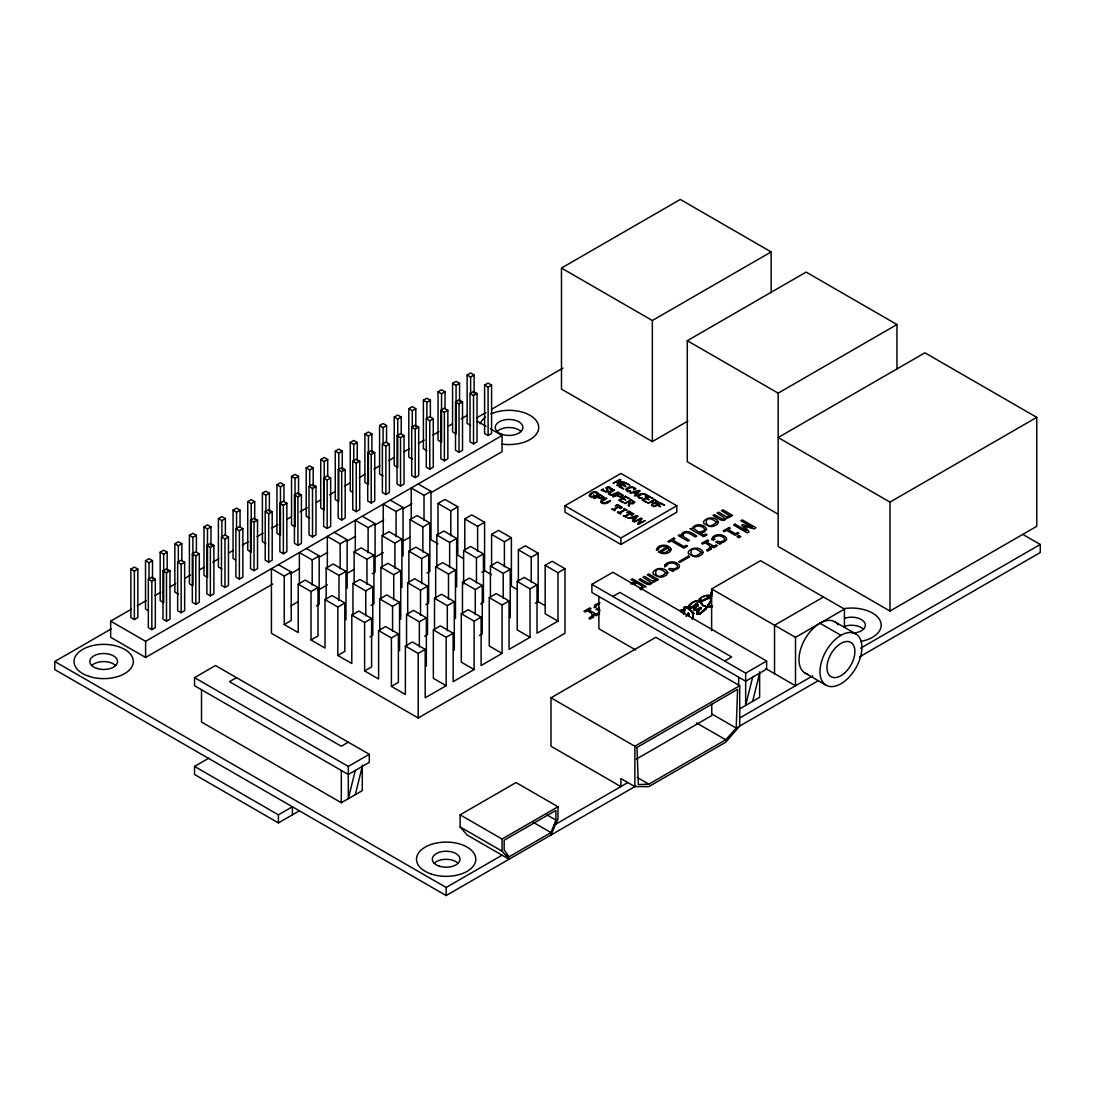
<?xml version="1.0" encoding="UTF-8"?>
<svg xmlns="http://www.w3.org/2000/svg" width="1095" height="1095" viewBox="0 0 1095 1095"><rect width="100%" height="100%" fill="white"/><g stroke="black" fill="none" stroke-linecap="round" stroke-linejoin="round"><path stroke-width="1.5" d="M710.833 599.841L710.641 601.388L710.847 599.088L708.971 598.144L702.21 601.306L699.335 600.84C699.582 595.762 707.575 594.653 711.75 595.803L711.75 596.611M636.962 747.447L638.358 784.567L648.842 784.171L725.725 739.782L736.21 728.079L737.606 689.344L636.346 747.803M692.574 614.856L692.629 613.487L693.806 613.145L687.701 607.615L687.509 608.533M692.629 613.487L692.998 616.595L692.683 614.637L692.683 615.445M699.335 600.84L699.418 599.321M687.701 607.615C685.484 606.206 681.651 607.739 684.922 610.476L683.677 607.862M683.677 608.669L684.84 607.15M712.462 606.835L708.054 606.178L710.641 600.58M710.025 602.825L710.135 602.127M707.972 605.754L710.025 602.017M355.286 770.456L348.306 798.693L348.306 766.418L194.54 677.641L194.54 685.703L348.306 774.48L369.275 762.38L369.275 754.304L215.51 665.527L194.54 677.641M355.286 794.655L362.281 766.418M699.418 600.128L699.582 598.609M752.648 677.175L745.654 705.426L745.654 673.138L591.889 584.36L591.889 592.436L745.654 681.213L766.623 669.1L766.623 661.038L612.858 572.261L591.889 584.36M752.648 701.389L759.629 673.138M693.86 609.066L697.063 609.436C701.95 606.041 701.95 608.587 697.063 610.243C691.753 611.421 694.572 605.631 698.145 605.207L697.214 603.413L691.712 607.342L688.919 607.273L688.7 608.177L691.712 608.149L697.214 603.413M693.86 609.874L694.805 607.917M711.421 593.339L711.175 594.037L712.065 591.122L712.065 592.737M550.99 832.597L555.89 820.087L555.89 810.396L504.165 840.262L504.165 849.939L509.052 856.81L550.99 832.597L533.333 822.4M688.7 608.177C687.592 601.99 700.951 597.405 702.059 604.796L701.717 603.14M688.399 607.123L688.741 605.439M550.99 835.02L557.985 818.868L557.985 806.769L516.046 782.555L460.133 814.831L460.133 826.944L467.127 835.02L509.052 859.219L502.071 851.157L460.133 826.944M692.765 617.512L692.204 618.853L692.765 617.512L692.765 618.319M702.059 603.988L703.154 605.699L706.672 606.712L706.672 608.108L700.417 613.83L696.803 613.98L697.063 611.694L701.197 607.739M696.721 613.173L697.72 611.078M700.417 608.519L700.417 609.326L701.197 608.546M696.803 613.173L700.417 613.022L706.672 607.301M698.473 610.449L698.473 611.256L700.211 608.724M688.358 613.022L686.319 616.198L688.358 613.022L689.029 614.295M684.58 611.995L683.567 614.021L684.58 611.995L681.309 612.461M688.741 606.247L692.464 602.537M695.626 606.52L695.626 607.328L696.817 605.768M630.843 584.073L631.829 583.389A5.913 3.408 0 0 1 634.676 582.485L635.825 582.389L631.021 579.611L632.458 578.776L646.201 586.701L643.846 587.016L640.931 589.904M687.783 421.11L652.346 441.572L561.475 389.122L561.475 268.056L680.296 199.454L771.154 251.918L771.154 292.83M130.866 569.126L134.356 567.114L137.861 569.126L137.861 617.553L134.356 619.565L130.866 617.553L130.866 569.126L134.356 571.152L137.861 569.126M147.852 610.435L145.525 609.094L145.525 560.667L149.016 558.655L152.506 560.667L152.506 579.036M167.179 552.195L163.675 554.221L163.675 602.647L160.185 600.621L160.185 552.195L163.675 550.183L167.179 552.195L167.179 570.563M178.334 594.174L174.844 592.162L174.844 543.736L178.334 541.724L181.838 543.736L181.838 560.435M196.402 535.332L192.912 537.344L192.912 585.77L189.408 583.745L189.408 535.332L192.912 533.306L196.402 535.332L196.402 552.031M210.993 526.9L207.489 528.926L207.489 577.352L203.998 575.327L203.998 526.9L207.489 524.888L210.993 526.9L210.993 545.269M221.902 569.03L218.411 567.005L218.411 518.592L221.902 516.566L225.392 518.592L225.392 535.277M235.398 559.887L233.071 558.546L233.071 510.119L236.561 508.107L240.051 510.119L240.051 526.818M254.711 501.661L251.22 503.673L251.22 552.099L247.73 550.087L247.73 501.661L251.22 499.635L254.711 501.661L254.711 520.029M265.88 543.64L262.389 541.614L262.389 493.188L265.88 491.176L269.384 493.188L269.384 511.557M276.953 484.784L280.457 486.796L280.457 535.222L276.953 533.21L276.953 484.784L280.457 482.772L283.947 484.784L283.947 501.483M291.544 476.366L295.034 478.378L295.034 526.804L291.544 524.792L291.544 476.366L295.034 474.34L298.538 476.366L298.538 494.735M309.693 518.346L306.203 516.32L306.203 467.893L309.693 465.881L313.184 467.893L313.184 486.262M327.706 459.517L324.216 461.529L324.216 509.955L320.725 507.943L320.725 459.517L324.216 457.505L327.706 459.517L327.706 476.215M342.27 451.113L338.766 453.138L338.766 501.551L335.275 499.539L335.275 451.113L338.766 449.101L342.27 451.113L342.27 469.481M352.59 492.23L350.263 490.888L350.263 442.462L353.753 440.45L357.244 442.462L357.244 460.831M364.909 434.003L368.413 436.015L368.413 484.442L364.909 482.43L364.909 434.003L368.413 431.991L371.903 434.003L371.903 452.372M383.072 475.983L379.582 473.957L379.582 425.531L383.072 423.519L386.562 425.531L386.562 442.229M394.241 417.072L397.731 419.084L397.731 467.51L394.241 465.498L394.241 417.072L397.731 415.06L401.222 417.072L401.222 433.771M412.295 459.106L408.805 457.08L408.805 408.668L412.295 406.642L415.799 408.668L415.799 427.023M426.886 450.688L423.395 448.663L423.395 400.236L426.886 398.224L430.376 400.236L430.376 416.935M438.055 391.777L441.545 393.789L441.545 442.216L438.055 440.204L438.055 391.777L441.545 389.765L445.035 391.777L445.035 408.476M459.558 383.387L456.067 385.413L456.067 433.839L452.563 431.813L452.563 383.387L456.067 381.375L459.558 383.387L459.558 401.755M470.617 425.435L467.127 423.423L467.127 374.996L470.617 372.971L474.108 374.996L474.108 393.365M145.525 560.667L149.016 562.679L152.506 560.667M174.844 543.736L178.334 545.748L181.838 543.736M218.411 518.592L221.902 520.604L225.392 518.592M233.071 510.119L236.561 512.145L240.051 510.119M262.389 493.188L265.88 495.214L269.384 493.188M280.457 486.796L283.947 484.784M295.034 478.378L298.538 476.366M306.203 467.893L309.693 469.919L313.184 467.893M350.263 442.462L353.753 444.488L357.244 442.462M368.413 436.015L371.903 434.003M379.582 425.531L383.072 427.556L386.562 425.531M397.731 419.084L401.222 417.072M408.805 408.668L412.295 410.68L415.799 408.668M423.395 400.236L426.886 402.262L430.376 400.236M441.545 393.789L445.035 391.777M467.127 374.996L470.617 377.008L474.108 374.996M148.345 579.214L151.835 577.202L155.326 579.214L155.326 627.64L151.835 629.652L148.345 627.64L148.345 579.214L151.835 581.24L155.326 579.214M162.991 570.755L166.495 568.743L169.985 570.755L169.985 619.181L166.495 621.193L162.991 619.181L162.991 570.755L166.495 572.767L169.985 570.755M177.664 562.283L181.154 560.27L184.644 562.283L184.644 610.709L181.154 612.735L177.664 610.709L177.664 562.283L181.154 564.308L184.644 562.283M192.323 553.824L195.813 551.812L199.304 553.824L199.304 602.25L195.813 604.262L192.323 602.25L192.323 553.824L195.813 555.836L199.304 553.824M206.887 545.419L210.377 543.394L213.881 545.419L213.881 593.832L210.377 595.858L206.887 593.832L206.887 545.419L210.377 547.432L213.881 545.419M221.477 536.988L224.968 534.976L228.458 536.988L228.458 585.414L224.968 587.44L221.477 585.414L221.477 536.988L224.968 539.014L228.458 536.988M235.877 528.68L239.381 526.654L242.871 528.68L242.871 577.092L239.381 579.118L235.877 577.092L235.877 528.68L239.381 530.692L242.871 528.68M250.536 520.207L254.026 518.195L257.53 520.207L257.53 568.633L254.026 570.659L250.536 568.633L250.536 520.207L254.026 522.233L257.53 520.207M265.195 511.748L268.699 509.722L272.19 511.748L272.19 560.175L268.699 562.187L265.195 560.175L265.195 511.748L268.699 513.76L272.19 511.748M279.868 503.276L283.359 501.264L286.849 503.276L286.849 551.702L283.359 553.728L279.868 551.702L279.868 503.276L283.359 505.301L286.849 503.276M294.432 494.872L297.922 492.859L301.412 494.872L301.412 543.298L297.922 545.31L294.432 543.298L294.432 494.872L297.922 496.884L301.412 494.872M309.009 486.454L312.513 484.428L316.003 486.454L316.003 534.88L312.513 536.892L309.009 534.88L309.009 486.454L312.513 488.466L316.003 486.454M323.668 477.981L327.172 475.969L330.663 477.981L330.663 526.408L327.172 528.433L323.668 526.408L323.668 477.981L327.172 480.007L330.663 477.981M338.191 469.604L341.695 467.592L345.185 469.604L345.185 518.031L341.695 520.043L338.191 518.031L338.191 469.604L341.695 471.616L345.185 469.604M352.741 461.2L356.245 459.188L359.735 461.2L359.735 509.627L356.245 511.639L352.741 509.627L352.741 461.2L356.245 463.226L359.735 461.2M367.728 452.55L371.219 450.538L374.723 452.55L374.723 500.976L371.219 502.988L367.728 500.976L367.728 452.55L371.219 454.576L374.723 452.55M382.388 444.091L385.878 442.079L389.382 444.091L389.382 492.517L385.878 494.529L382.388 492.517L382.388 444.091L385.878 446.103L389.382 444.091M397.047 435.618L400.551 433.606L404.041 435.618L404.041 484.045L400.551 486.07L397.047 484.045L397.047 435.618L400.551 437.644L404.041 435.618M411.706 427.159L415.21 425.147L418.701 427.159L418.701 475.586L415.21 477.598L411.706 475.586L411.706 427.159L415.21 429.172L418.701 427.159M426.283 418.755L429.774 416.73L433.264 418.755L433.264 467.168L429.774 469.194L426.283 467.168L426.283 418.755L429.774 420.767L433.264 418.755M440.861 410.324L444.365 408.312L447.855 410.324L447.855 458.75L444.365 460.776L440.861 458.75L440.861 410.324L444.365 412.35L447.855 410.324M455.52 401.865L459.01 399.853L462.514 401.865L462.514 450.291L459.01 452.303L455.52 450.291L455.52 401.865L459.01 403.877L462.514 401.865M470.042 393.488L473.533 391.462L477.037 393.488L477.037 441.901L473.533 443.927L470.042 441.901L470.042 393.488L473.533 395.5L477.037 393.488M484.592 385.084L488.096 383.058L491.587 385.084L491.587 433.511L488.096 435.523L484.592 433.511L484.592 385.084L488.096 387.096L491.587 385.084M272.806 584.018L145.608 657.465L110.663 637.29L110.663 621.139L131.373 609.19M137.286 605.768L146.169 600.649M155.038 595.529L160.951 592.108M169.834 586.988L175.748 583.567M184.617 578.447L190.53 575.026M199.413 569.906L203.848 567.347M212.717 562.228L218.644 558.806M228.992 552.824L233.427 550.265M242.296 545.146L248.223 541.724M257.092 536.605L263.005 533.183M271.888 528.064L277.801 524.656M286.671 519.523L291.106 516.963M299.989 511.844L307.38 507.574M316.263 502.441L320.698 499.881M329.568 494.762L335.481 491.34M344.364 486.221L350.277 482.813M359.146 477.68L365.059 474.272M373.942 469.139L379.855 465.731M388.725 460.598L394.652 457.19M403.521 452.071L409.434 448.649M418.317 443.53L424.23 440.108M433.1 434.989L439.027 431.567M447.896 426.448L452.331 423.888M461.2 418.755L467.127 415.347M635.784 786.059L446.158 895.546L54.75 669.565L54.75 661.503L111.047 628.995M476.982 417.715L485.879 412.582M491.806 409.16L562.912 368.112M561.475 268.056L652.346 320.52L771.154 251.918M110.663 621.139L145.608 641.314L502.071 435.523L502.071 451.66L431.074 492.654M778.148 514.212L687.29 461.748L687.29 340.696L806.112 272.094L896.969 324.544L896.969 368.878M284.235 576.079L291.229 572.042L291.229 620.468L284.235 624.506L284.235 576.079L271.423 568.688L271.423 633.252L418.194 717.991L564.979 633.252L564.979 568.688L552.154 561.283L545.173 565.321L545.173 613.747L557.985 621.139L557.985 572.726L545.173 565.321M299.373 584.265L299.373 552.551L312.198 559.942L319.179 555.904L319.179 604.33L316.387 605.946M327.337 568.127L327.337 536.399L340.148 543.804L347.142 539.767L347.142 588.193M355.286 551.989L355.286 520.262L368.112 527.653L375.092 523.629L375.092 572.042L372.3 573.657M383.25 535.852L383.25 504.124L396.061 511.516L403.056 507.478L403.056 555.904M411.214 519.701L411.214 487.973L424.025 495.378L431.006 491.34L431.006 539.767L438 543.804M290.558 573.78L299.441 568.647M318.659 557.547L327.542 552.428M346.773 541.327L355.642 536.208M374.873 525.107L383.743 519.974M402.974 508.874L411.843 503.755M298.21 584.155L305.204 580.117L318.015 587.522L318.015 635.935L311.021 639.973L311.021 591.546L298.21 584.155L298.21 632.582L284.235 624.506M326.173 599.745L326.173 568.018L333.154 563.98L345.979 571.371L345.979 619.797M354.123 583.594L354.123 551.866L361.117 547.842L373.929 555.233L373.929 603.66L371.137 605.275M382.087 567.456L382.087 535.729L389.081 531.691L401.892 539.096L401.892 587.522M410.036 551.319L410.036 519.591L417.031 515.553L429.842 522.958L429.842 571.371L427.05 572.986M438 535.168L438 503.454L444.994 499.416L457.806 506.807L457.806 555.233L463.39 558.464M311.021 591.546L318.015 587.522M326.173 568.018L338.985 575.409L345.979 571.371M354.123 551.866L366.948 559.271L373.929 555.233M382.087 535.729L394.898 543.134L401.892 539.096M410.036 519.591L422.862 526.982L429.842 522.958M438 503.454L450.811 510.845L457.806 506.807M290.996 605.809L297.977 601.771M317.55 590.479L327.337 584.826M346.91 573.534L353.89 569.496M374.86 557.382L383.25 552.551M402.823 541.245L409.804 537.207M325.01 599.622L331.99 595.584L344.802 602.989L344.802 651.415L337.821 655.44L337.821 607.013L325.01 599.622L325.01 648.048L311.021 639.973M352.96 615.212L352.96 583.484L359.954 579.447L372.765 586.838L372.765 635.264L369.973 636.879M380.923 599.061L380.923 567.333L387.904 563.309L400.729 570.7L400.729 619.127M408.873 582.923L408.873 551.196L415.867 547.158L428.679 554.563L428.679 602.989L425.887 604.604M436.837 566.786L436.837 535.058L443.831 531.02L456.642 538.425L456.642 586.838M464.786 550.648L464.786 518.92L471.781 514.883L484.592 522.274L484.592 570.7L491.587 574.738M337.821 607.013L344.802 602.989M352.96 583.484L365.771 590.876L372.765 586.838M380.923 567.333L393.735 574.738L400.729 570.7M408.873 551.196L421.698 558.601L428.679 554.563M436.837 535.058L449.648 542.449L456.642 538.425M464.786 518.92L477.612 526.312L484.592 522.274M236.479 677.641L229.485 681.679L341.312 746.243L348.306 742.205M351.796 615.089L358.79 611.051L371.602 618.456L371.602 666.882L364.608 670.906L364.608 622.494L351.796 615.089L351.796 663.515L337.821 655.44M379.76 630.679L379.76 598.951L386.74 594.913L399.552 602.318L399.552 650.731M407.71 614.528L407.71 582.814L414.704 578.776L427.515 586.167L427.515 634.594L424.723 636.209M435.673 598.39L435.673 566.662L442.654 562.638L455.479 570.03L455.479 618.456M463.623 583.922L463.623 550.525L470.617 546.487L483.429 553.892L483.429 602.318L480.637 603.934M491.587 566.115L491.587 534.387L498.581 530.35L511.392 537.755L511.392 586.167L516.977 589.397M564.979 505.739L620.892 473.451L676.806 505.739L676.806 512.186L620.892 544.475L564.979 512.186L564.979 505.739L620.892 538.015L676.806 505.739M364.608 622.494L371.602 618.456M379.76 598.951L392.571 606.343L399.552 602.318M407.71 582.814L420.521 590.205L427.515 586.167M435.673 566.662L448.485 574.067L455.479 570.03M463.623 550.525L476.448 557.93L483.429 553.892M491.587 534.387L504.398 541.779L511.392 537.755M687.29 340.696L778.148 393.146L896.969 324.544M378.596 630.556L385.577 626.518L398.388 633.923L398.388 682.349L391.408 686.387L391.408 637.961L378.596 630.556L378.596 678.982L364.608 670.906M406.546 646.146L406.546 614.418L413.54 610.38L426.352 617.785L426.352 666.198M434.51 630.008L434.51 598.281L441.49 594.243L454.302 601.634L454.302 650.06M462.46 613.857L462.46 582.129L469.454 578.105L482.265 585.496L482.265 633.923L479.473 635.538M490.423 597.719L490.423 565.992L497.404 561.954L510.229 569.359L510.229 617.785M518.373 581.582L518.373 549.854L525.367 545.816L538.179 553.221L538.179 601.634L545.173 605.672M481.8 572.315L484.592 570.7M391.408 637.961L398.388 633.923M406.546 614.418L419.358 621.809L426.352 617.785M434.51 598.281L447.321 605.672L454.302 601.634M462.46 582.129L475.271 589.534L482.265 585.496M490.423 565.992L503.235 573.397L510.229 569.359M518.373 549.854L531.198 557.245L538.179 553.221M299.373 810.806L278.404 822.906L194.54 774.48L194.54 766.418L208.515 758.342M391.408 686.387L405.383 694.449L405.383 646.023L412.377 641.999L425.188 649.39L425.188 697.816L446.158 685.703L446.158 637.29L433.346 629.885L433.346 678.311L446.158 685.703M433.346 629.885L440.327 625.847L453.138 633.252L453.138 681.679L474.108 669.565L474.108 621.139L461.296 613.747L461.296 662.174L474.108 669.565M461.296 613.747L468.29 609.71L481.102 617.115L481.102 665.527L502.071 653.428L502.071 605.001L489.26 597.61L489.26 646.023L502.071 653.428M489.26 597.61L496.24 593.572L509.052 600.963L509.052 649.39L530.021 637.29L530.021 588.864L517.21 581.459L517.21 629.885L530.021 637.29M517.21 581.459L524.204 577.435L537.015 584.826L537.015 633.252L557.985 621.139M405.383 646.023L418.194 653.428L425.188 649.39M446.158 637.29L453.138 633.252M474.108 621.139L481.102 617.115M502.071 605.001L509.052 600.963M530.021 588.864L537.015 584.826M557.985 572.726L564.979 568.688M535.387 603.249L538.179 601.634M612.858 596.474L619.852 592.436L731.679 657L724.685 661.038M598.91 607.766L596.077 609.395L600.005 610.873M348.306 766.418L369.275 754.304M194.54 766.418L278.404 814.844L292.392 806.769L292.392 814.844M201.521 689.74L201.521 722.029L341.312 802.731L362.281 790.631L362.281 765.145M711.627 630.679L711.627 588.932L760.56 560.681L844.423 609.107L844.423 627.476M699.582 599.417L700.458 598.938M550.99 697.816L655.837 637.29L739.714 685.703L739.714 726.067L725.725 742.205L648.842 786.593L634.867 786.593L620.892 778.518L620.892 786.593L550.99 746.243L550.99 697.816L634.867 746.243L739.714 685.703M1036.76 417.359L924.919 352.795L778.148 437.535L889.975 502.099L1036.76 417.359L1036.76 526.312L889.975 611.051L778.148 546.487L778.148 393.146M823.454 597.008L774.535 625.245L774.535 673.671M711.627 588.932L795.504 637.358L844.423 609.107M745.654 673.138L766.623 661.038M636.346 759.109L711.75 715.569L711.75 704.277M460.133 814.831L502.071 839.044L557.985 806.769M740.069 708.657L759.629 697.351L759.629 671.865M54.75 661.503L446.158 887.47L502.071 855.195M554.357 825L627.873 782.555M740.261 717.663L812.764 675.807M860.629 648.185L1040.25 544.475L1040.25 552.551L859.507 656.904M738.016 727.039L818.02 680.844M699.335 600.046L702.21 600.498L708.971 597.336L710.847 598.363L710.833 600.649M633.061 584.1L637.208 583.183L642.464 586.222L640 589.042M692.629 614.295L693.806 613.145M599.116 603.975L596.529 605.33L595.776 607.451L594.065 607.629L594.982 604.823L600.033 602.715M707.972 604.946L709.177 606.206L712.462 606.028M679.475 610.449L684.922 609.669M710.012 595.393L710.012 596.2L707.329 596.282L707.329 595.475M715.117 539.356L711.709 539.712C712.27 533.361 723.398 533.155 726.355 538.151A6.228 3.6 0 0 1 726.026 540.437L723.302 542.326L719.607 542.682L721.03 543.503L719.73 544.242L715.802 541.984L717.102 541.231L720.893 541.888L723.877 540.629A4.448 2.56 0 0 0 724.63 538.973C722.768 535.031 716.171 534.771 713.57 538.11L713.502 540.218M698.021 600.868L698.021 601.675L696.05 601.661L696.05 600.854M684.58 612.803L682.965 612.954L682.965 612.146M685.976 607.848L686.757 608.19L686.757 607.383M686.319 615.404L689.029 614.952M598.842 609.217L599.759 609.559M705.057 606.069L706.672 607.52M701.717 603.947L699.554 601.483M689.22 609.778L689.987 610.38L689.891 609.299M693.806 613.953L690.274 609.764M1022.771 534.387L1040.25 544.475M452.563 383.387L456.067 385.413M834.787 621.768L855.756 633.868A29.647 17.123 -60 0 1 846.353 679.803A29.647 17.123 -60 0 1 820.675 664.98A29.647 17.123 -60 0 1 855.756 633.868M477.31 421.233L486.057 426.27M490.423 428.802L502.071 435.523M819.963 623.233L840.933 635.333M712.434 594.284L711.175 592.422M805.14 673.124L826.109 685.224M765.761 668.607L795.504 685.785L795.504 637.358M418.194 483.949L431.006 491.34M335.275 451.113L338.766 453.138M320.725 459.517L324.216 461.529M390.244 500.087L403.056 507.478M635.661 649.992L598.883 628.749L598.883 596.474M711.463 713.789L736.21 728.079M362.281 516.224L375.092 523.629M696.612 722.974L725.725 739.782M334.331 532.362L347.142 539.767M247.73 501.661L251.22 503.673M306.367 548.513L319.179 555.904M278.404 564.65L291.229 572.042M203.998 526.9L207.489 528.926M637.194 777.45L648.842 784.171M189.408 535.332L192.912 537.344M160.185 552.195L163.675 554.221M547.062 814.981L555.89 820.087M506.109 855.099L509.052 856.81M688.358 613.83L689.029 615.103M697.214 604.221L698.145 606.014M688.399 606.315L688.7 607.369M692.998 615.801L693.025 617.758M889.975 502.099L889.975 611.051M738.66 677.175L738.66 685.675M711.421 591.724L711.257 594.736M711.421 606.137L711.421 606.945M710.929 606.274L710.929 607.082M710.6 606.096L710.6 606.904M710.409 597.719L710.504 598.842M709.683 597.459L709.683 598.267M709.642 602.729L709.642 603.537M709.834 606.247L709.834 607.054M709.177 606.206L709.177 607.013M709.095 595.297L709.095 596.104M708.971 597.336L708.971 598.144M709.054 603.427L709.054 604.235M708.657 606.028L708.657 606.835M708.314 604.18L708.314 604.987M708.273 605.727L708.273 606.534M708.191 595.324L708.191 596.118M708.068 604.536L708.054 606.178M707.178 597.966L707.178 598.773M706.494 595.461L706.494 596.269M706.357 607.876L706.357 608.683M705.823 606.384L705.823 607.191M705.769 608.45L705.769 609.258M705.454 598.746L705.454 599.554M705.07 609.094L705.07 609.888M703.962 610.202L703.962 611.01M703.77 596.364L703.77 597.172M702.908 611.092L702.908 611.9M702.73 605.083L702.73 605.891L702.415 604.536M702.21 600.498L702.21 601.306M701.758 611.954L701.758 612.762M701.457 600.471L701.457 601.278M701.457 602.975L701.594 604.221M701.224 597.528L701.224 598.335M701.197 602.496L701.293 603.55M700.992 602.264L700.992 603.071M700.896 597.843L700.896 598.65M700.732 607.561L700.773 609.121M700.718 600.471L700.718 601.278M700.362 601.853L700.362 602.661M700.348 607.396L700.348 608.204M700.417 613.022L700.417 613.83M699.979 598.39L699.979 599.198M699.992 600.361L699.992 601.169M700.006 608.875L700.006 609.682M699.869 613.132L699.869 613.939M699.705 609.012L699.705 609.819M699.199 609.792L699.199 610.599M698.719 601.155L698.719 601.963M698.706 608.341L698.706 609.149M698.665 613.392L698.665 614.199M697.775 604.303L697.775 605.111M697.529 613.583L697.529 614.391M697.419 600.84L697.419 601.648M697.488 605.48L697.488 606.288M697.296 613.46L697.296 614.254M696.872 600.772L696.872 601.579M697.063 609.436L697.063 610.243M697.063 611.694L697.063 612.502M696.721 612.365L696.803 613.98M696.393 606.069L696.393 606.876M696.311 609.285L696.311 610.093M695.927 604.043L695.927 604.851M695.708 609.258L695.708 610.066M695.257 601.059L693.751 602.524L693.751 601.716M695.092 604.604L695.092 605.412M695.147 609.299L695.147 610.107M694.709 609.477L694.709 610.285M694.339 605.165L694.339 605.973M694.353 607.739L694.353 608.546M694.216 610.134L694.066 608.396M693.258 605.836L693.258 606.644M693.231 613.405L693.231 614.213M693.135 612.351L693.135 613.159M692.533 606.575L692.533 607.383M692.259 611.585L692.259 612.392M691.712 607.342L691.712 608.149M691.465 603.331L691.465 604.139M691.15 603.454L691.15 604.262M691.191 607.383L691.191 608.19M691.356 610.777L691.356 611.585M690.808 603.646L690.808 604.454M690.671 607.342L690.671 608.149M690.575 609.929L690.575 610.723M690.178 607.342L690.178 608.149M689.782 607.492L689.782 608.3M689.467 607.424L689.467 608.231M689.193 607.328L689.193 608.136M688.919 607.273L688.919 608.081M688.864 613.652L689.029 615.76M688.769 608.546L688.769 609.354L688.29 608.095M688.44 606.808L688.44 607.615M687.249 607.533L687.249 608.341M687.208 614.144L687.208 614.952M686.962 607.547L686.962 608.355M686.469 607.301L686.469 608.108M686.209 607.219L686.209 608.026M684.567 607.178L684.567 607.985M684.32 607.219L684.32 608.026M684.046 607.369L684.005 608.423M684.046 608.697L684.046 609.491M683.622 609.71L683.622 610.517M682.486 609.805L682.486 610.613M681.213 610.038L681.213 610.846M652.346 320.52L652.346 441.572M634.867 746.243L634.867 786.593M620.892 538.015L620.892 544.475M531.198 557.245L531.198 582.294M504.398 541.779L504.398 566.827M503.235 573.397L503.235 598.445M502.071 839.044L502.071 851.157M488.096 387.096L488.096 435.523M477.612 526.312L477.612 551.36M476.448 557.93L476.448 582.964M475.271 589.534L475.271 614.582M473.533 395.5L473.533 443.927M470.617 377.008L470.617 393.707M459.01 403.877L459.01 452.303M450.811 510.845L450.811 535.893M449.648 542.449L449.648 567.497M448.485 574.067L448.485 599.116M447.321 605.672L447.321 630.72M446.158 887.47L446.158 895.546M444.365 412.35L444.365 460.776M429.774 420.767L429.774 469.194M426.886 402.262L426.886 418.961M424.025 495.378L424.025 520.426M422.862 526.982L422.862 552.031M421.698 558.601L421.698 583.649M420.521 590.205L420.521 615.253M419.358 621.809L419.358 646.858M418.194 653.428L418.194 717.991M415.21 429.172L415.21 477.598M412.295 410.68L412.295 427.378M400.551 437.644L400.551 486.07M396.061 511.516L396.061 536.564M394.898 543.134L394.898 568.182M393.735 574.738L393.735 599.786M392.571 606.343L392.571 631.391M385.878 446.103L385.878 494.529M383.072 427.556L383.072 444.255M371.219 454.576L371.219 502.988M368.112 527.653L368.112 552.701M366.948 559.271L366.948 584.319M365.771 590.876L365.771 615.924M356.245 463.226L356.245 511.639M353.753 444.488L353.753 461.173M341.695 471.616L341.695 520.043M341.312 770.456L341.312 802.731M340.148 543.804L340.148 568.852M338.985 575.409L338.985 600.457M327.172 480.007L327.172 528.433M312.513 488.466L312.513 536.892M312.198 559.942L312.198 584.99M309.693 469.919L309.693 486.618M297.922 496.884L297.922 545.31M283.359 505.301L283.359 553.728M278.404 814.844L278.404 822.906M268.699 513.76L268.699 562.187M265.88 495.214L265.88 511.912M254.026 522.233L254.026 570.659M239.381 530.692L239.381 579.118M236.561 512.145L236.561 528.844M224.968 539.014L224.968 587.44M221.902 520.604L221.902 537.303M210.377 547.432L210.377 595.858M195.813 555.836L195.813 604.262M181.154 564.308L181.154 612.735M178.334 545.748L178.334 562.447M166.495 572.767L166.495 621.193M151.835 581.24L151.835 629.652M149.016 562.679L149.016 579.378M145.608 641.314L145.608 657.465M134.356 571.152L134.356 619.565M490.93 413.896A29.647 17.123 0 0 1 538.042 423.847A29.647 17.123 0 0 1 502.222 444.105M480.089 423.806A29.647 17.123 0 0 1 485.482 417.072M844.615 618.264A13.838 7.993 0 0 1 864.735 622.781A13.838 7.993 0 0 1 852.745 633.143M843.862 608.642A29.647 17.123 0 0 1 879.969 620.317A29.647 17.123 0 0 1 860.697 641.465M91.693 665.568A13.838 7.993 0 0 1 115.659 665.568M844.615 626.326A13.838 7.993 0 0 1 863.517 629.255M497.075 431.526A13.838 7.993 0 0 1 521.042 431.526M434.167 863.298A13.838 7.993 0 0 1 458.134 863.298M807.946 674.219A29.647 17.123 -60 0 1 805.797 637.769A29.647 17.123 -60 0 1 838.127 624.848M603.851 497.239L601.483 498.909L597.227 497.308L593.627 498.567L600.388 494.666L603.851 497.239M623.123 495.487L620.769 497.171L616.512 495.57L612.913 496.829L619.66 492.928L623.123 495.487M634.703 502.181L633.43 503.577A2.436 1.41 0 0 1 631.966 503.809L630.008 503.33L629.119 506.191L628.215 505.671L629.132 502.865L628.092 502.249L624.478 503.522L631.24 499.621L634.703 502.181M658.04 501.975L656.767 503.371A2.436 1.41 0 0 1 655.303 503.604L653.345 503.125L652.456 505.986L651.552 505.466L652.469 502.66L651.415 502.044L647.816 503.303L654.577 499.402L658.04 501.975M652.141 582.608C649.486 588.042 641.738 580.897 638.864 579.611L640.301 578.776L648.172 583.238L650.266 583.211A1.684 0.972 0 0 0 650.772 582.362L643.039 577.202L644.49 576.367C646.105 576.723 654.304 584.128 654.687 579.406L647.227 574.779L648.664 573.944L658.478 579.611L657.041 580.446L655.618 579.625L655.891 581.253L652.141 582.608M726.259 518.441C723.603 523.875 715.87 516.744 712.982 515.458L714.433 514.623L722.303 519.085L724.397 519.044A1.684 0.972 0 0 0 724.904 518.195L717.157 513.035L718.621 512.2C720.236 512.556 728.435 519.961 728.818 515.252L721.359 510.626L722.796 509.791L732.61 515.458L731.159 516.279L729.735 515.471L730.009 517.1L726.259 518.441M610.312 488.575L610.38 489.807L612.31 488.685L610.983 488.74L610.243 487.357A3.655 2.108 0 0 0 608.847 486.864L605.822 487.727L607.164 490.423L606.438 491.422L603.783 490.971L603.263 488.89L601.21 490.081L606.014 492.079A2.382 1.382 0 0 0 607.492 491.669A2.313 1.341 0 0 0 608.218 490.779L606.931 487.74A1.629 0.944 0 0 1 607.766 487.343L610.312 488.575M665.911 572.849C652.907 584.99 651.634 560.585 665.911 572.849M701.211 552.469C688.207 564.609 686.948 540.205 701.211 552.469M716.5 522.288C703.496 534.428 702.223 510.01 716.5 522.288M693.778 528.515L698.938 532.252L703.88 530.801A4.462 2.573 0 0 0 704.632 529.145L702.73 527.024L699.048 525.928A4.462 2.573 0 0 0 696.174 526.366L695.284 526.791A5.283 3.052 0 0 0 693.778 528.515M671.249 549.457C669.757 554.549 662.256 554.494 658.437 552.031L666.91 547.13C664.063 545.625 658.3 546.172 658.136 550.087L656.425 550.265C656.932 543.736 669.25 543.544 671.249 549.457M706.549 529.09L704.345 532.033L700.348 533.06L703.921 535.126L705.878 533.99L707.11 534.702L703.702 536.673L689.959 528.748L692.327 528.433C694.545 523.068 704.605 523.793 706.549 529.09M597.076 493.9L596.953 495.255L599.17 493.968L598.554 493.626C593.791 487.138 581.732 500.1 596.036 496.076L593.326 495.049L594.818 495.912C586.03 499.484 593.025 488.63 597.076 493.9M625.834 489.533L627.736 491.71L630.679 491.094C620.55 491.806 635.251 483.429 633.772 489.958L635.99 488.685L635.387 488.329C634.032 486.946 627.846 485.482 625.834 489.533M637.413 496.213L639.316 498.389L642.259 497.773C632.13 498.499 646.816 490.108 645.352 496.637L647.569 495.364L646.967 495.008C645.612 493.626 639.425 492.161 637.413 496.213M667.841 572.794L666.568 575.094L663.064 576.791A6.611 3.819 0 0 1 659.026 577.024L653.537 574.355A6.31 3.641 0 0 1 653.113 572.055C656.083 567.169 665.801 567.169 667.841 572.794M703.141 552.414L701.868 554.713L698.364 556.397A6.611 3.819 0 0 1 694.326 556.643L688.837 553.974A6.31 3.641 0 0 1 688.413 551.675C691.383 546.788 701.101 546.775 703.141 552.414M718.429 522.233L717.157 524.532L713.653 526.216A6.611 3.819 0 0 1 709.615 526.449L704.126 523.793A6.31 3.641 0 0 1 703.702 521.494C706.672 516.607 716.39 516.594 718.429 522.233M669.291 549.854L665.596 552.482A4.271 2.464 0 0 1 663.009 552.428L661.202 551.853L668.128 547.856L669.291 549.854M601.525 501.825L603.892 503.18L610.49 500.511C606.151 507.012 593.586 502.016 606.165 498.02L606.876 498.417L601.525 501.825M609.231 493.393L611.599 494.762L618.196 492.079C613.857 498.581 601.292 493.599 613.871 489.588L614.582 489.999L609.231 493.393M683.034 534.319L683.636 536.728L689.453 540.369L688.002 541.204L678.202 535.537L679.653 534.702L682.103 536.112L681.528 534.114C685.278 528.433 692.957 533.32 696.79 536.139L695.339 536.961C692.04 535.332 686.524 529.994 683.034 534.319M664.788 565.02L664.638 566.895L666.253 566.019C668.087 561.79 675.683 562.036 677.545 566.142A4.448 2.56 0 0 1 676.806 567.799L673.822 569.058L670.03 568.414L668.73 569.154L672.659 571.426L673.945 570.673L672.535 569.852L676.231 569.509L678.955 567.607A6.228 3.6 0 0 0 679.283 565.335C676.162 560.722 668.196 560.763 664.788 565.02M592.628 615.541L588.987 618.141L589.685 619.099L593.558 617.169L593.517 614.281L595.967 615.705L599.636 613.583L598.404 612.871L596.186 614.158L588.836 609.915L591.054 608.628L589.822 607.917L583.936 611.311L585.168 612.023L587.399 610.75L591.327 613.091L592.628 615.541M710.313 547.596L706.672 550.196L707.37 551.155L711.23 549.225L711.189 546.337L713.653 547.76L717.321 545.638L716.089 544.927L713.872 546.213L706.521 541.97L708.739 540.684L707.507 539.972L701.621 543.38L702.853 544.078L705.07 542.805L709.012 545.146L710.313 547.596M602.88 497.39L600.854 498.348L597.829 496.966L600.484 495.433L602.88 497.39M622.165 495.652L620.126 496.596L617.115 495.227L619.77 493.694L622.165 495.652M633.718 502.318L631.692 503.276L628.694 501.907L631.336 500.374L633.718 502.318M657.055 502.112L655.029 503.07L652.031 501.702L654.673 500.169L657.055 502.112M641.903 518.647L639.056 523.287L645.215 520.563L638.467 524.464L637.577 523.944L640.575 519.071L634.142 521.959L640.904 518.058L641.903 518.647M620.769 479.884L618.47 482.635L624.164 481.855L617.402 485.756L616.69 485.345L622.316 482.087L617.128 483.114L619.428 480.418L613.091 483.265L619.838 479.364L620.769 479.884M639.863 490.916L635.346 496.117L634.594 495.679L635.88 494.187L633.211 492.64L629.899 492.955L638.891 490.355L639.863 490.916M637.769 516.251L633.252 521.453L632.486 521.015L633.786 519.523L631.117 517.99L627.791 518.305L636.797 515.69L637.769 516.251M638.659 491.039L636.304 493.708L634.046 492.408L638.659 491.039M636.565 516.388L634.21 519.044L631.938 517.743L636.565 516.388M625.628 482.703L618.88 486.604L623.192 489.095L623.794 488.74L620.194 486.659L622.713 485.208L625.368 486.741L625.984 486.385L623.315 484.852L625.738 483.456L629.953 485.195L625.628 482.703M625.45 496.268L618.689 500.169L623.014 502.66L623.616 502.318L620.003 500.237L622.535 498.772L625.792 499.963L623.137 498.43L625.56 497.034L629.762 498.772L625.45 496.268M617.498 504.549L615.212 505.863L617.498 505.247L618.949 506.082L613.405 509.284L611.694 509.011L614.596 510.681L615.198 510.325L614.117 509.695L619.66 506.506L621.111 507.341L619.428 508.299L620.03 508.655L622.316 507.341L617.498 504.549M618.1 511.995L617.484 512.351L620.386 514.02L620.988 513.664L619.907 513.049L625.45 509.846L627.134 510.119L624.246 508.45L623.644 508.792L624.725 509.435L619.181 512.624L618.1 511.995M648.787 496.062L642.026 499.963L646.351 502.454L646.953 502.112L643.34 500.032L645.872 498.567L649.13 499.758L646.474 498.225L648.883 496.829L653.099 498.553L648.787 496.062M629.064 511.228L626.792 512.556L629.064 511.94L630.515 512.775L624.971 515.978L623.274 515.69L626.176 517.36L626.778 517.018L625.683 516.388L631.24 513.185L632.677 514.02L631.007 514.992L631.61 515.334L633.895 514.02L629.064 511.228M660.367 502.756L653.605 506.656L657.438 505.26L660.107 506.793L660.709 506.437L658.054 504.904L660.463 503.508L664.679 505.247L660.367 502.756M673.767 538.097L667.882 541.491L669.113 542.203L671.317 540.93L683.827 548.143L687.496 546.022L686.264 545.31L684.046 546.597L672.768 540.095L674.999 538.808L673.767 538.097M729.092 527.516L723.206 530.911L724.438 531.622L726.642 530.35L735.224 535.304L738.892 533.183L737.66 532.471L735.443 533.758L728.093 529.515L730.324 528.228L729.092 527.516M734.978 524.122L733.513 524.957L747.255 532.895L749.131 531.814L744.477 526.202L754.168 528.899L756.029 527.817L742.301 519.892L740.85 520.727L752.292 527.325L742.793 524.642L741.767 525.23L746.407 530.733L734.978 524.122M688.399 556.123L678.585 561.776L679.817 562.488L689.631 556.835L688.399 556.123M738.892 535.455L736.935 536.577L738.892 537.713L740.85 536.591L738.892 535.455M502.14 434.373A13.838 7.993 0 0 0 522.904 427.447A13.838 7.993 0 0 0 502.14 420.535A13.838 7.993 0 0 0 502.14 434.373M96.757 668.415A13.838 7.993 0 0 0 117.507 661.503A13.838 7.993 0 0 0 96.757 654.577A13.838 7.993 0 0 0 96.757 668.415M88.846 676.327A29.647 17.123 0 0 0 133.33 661.503A29.647 17.123 0 0 0 88.846 646.666A29.647 17.123 0 0 0 88.846 676.327M439.232 866.145A13.838 7.993 0 0 0 459.996 859.219A13.838 7.993 0 0 0 439.232 852.307A13.838 7.993 0 0 0 439.232 866.145M431.334 874.056A29.647 17.123 0 0 0 475.805 859.219A29.647 17.123 0 0 0 431.334 844.396A29.647 17.123 0 0 0 431.334 874.056M844.546 673.055A19.765 11.415 -60 0 0 850.815 642.423A19.765 11.415 -60 0 0 827.423 663.173A19.765 11.415 -60 0 0 844.546 673.055"/></g></svg>
